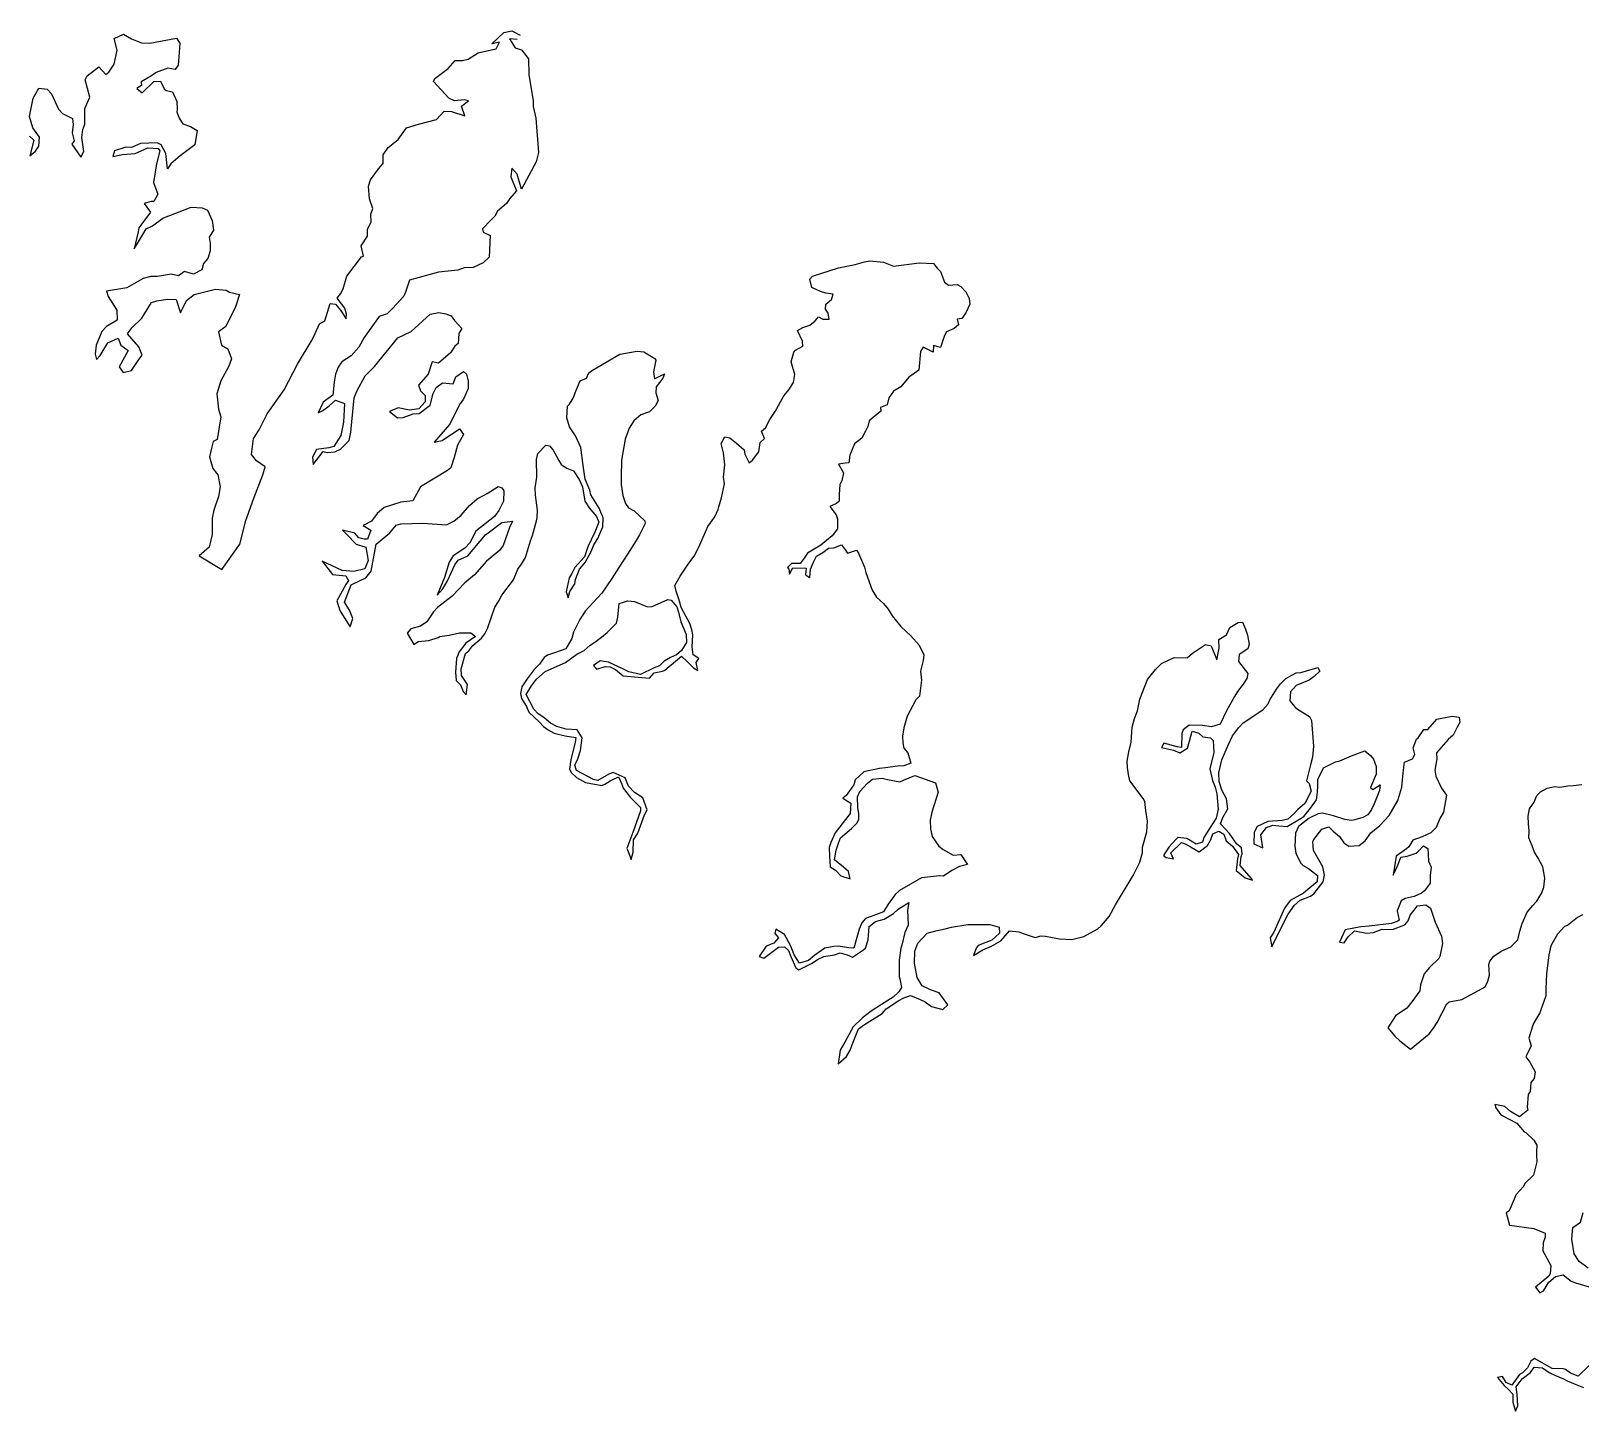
# Model space of a CAD drawing. Extents: x -74 to -34.8, y -33.8 to 5.3.
# Drawn here: x -46.018 to -45.457, y -1.543 to -1.044 of the extents above; entities that cross this region are included whole.
import ezdxf

# ---------------------------------------------------------------- set-up
doc = ezdxf.new("R2010")
doc.units = 0
doc.header["$LTSCALE"] = 2
doc.layers.add('UFEBRASIL', color=7, linetype='Continuous')

msp = doc.modelspace()

# ---------------------------------------------------------------- linework, layer by layer
at = {"layer": 'UFEBRASIL'}
for points in [[(-46.01807, -1.08201), (-46.01652, -1.08349), (-46.01792, -1.08917), (-46.01585, -1.08741), (-46.01473, -1.08561), (-46.01439, -1.08233), (-46.01685, -1.07901), (-46.01803, -1.07491), (-46.01677, -1.06825), (-46.01466, -1.06468), (-46.01166, -1.065), (-46.01016, -1.06667), (-46.00753, -1.07225), (-46.00618, -1.07376), (-46.00254, -1.07563), (-46.00223, -1.07776), (-46.00262, -1.08084), (-46.00195, -1.08375), (-46.00279, -1.08489), (-45.99947, -1.08961), (-45.99842, -1.08758), (-45.99919, -1.08248), (-45.99882, -1.0796), (-45.99803, -1.07761), (-45.99808, -1.07205), (-45.99623, -1.06788), (-45.9979, -1.06159), (-45.99722, -1.06016), (-45.99299, -1.05692), (-45.99051, -1.05965), (-45.98939, -1.05889), (-45.98743, -1.05603), (-45.98641, -1.05093), (-45.98751, -1.04668), (-45.98403, -1.04512), (-45.9812, -1.0468), (-45.97753, -1.04824), (-45.97458, -1.04834), (-45.96495, -1.04659), (-45.9637, -1.04844), (-45.96397, -1.05179), (-45.96434, -1.05636), (-45.96546, -1.0579), (-45.96805, -1.05736), (-45.97228, -1.059), (-45.97398, -1.06018), (-45.97772, -1.06231), (-45.97754, -1.06364), (-45.97923, -1.06475), (-45.97739, -1.06633), (-45.97308, -1.06218), (-45.97069, -1.06214), (-45.96941, -1.06487), (-45.96862, -1.06548), (-45.96639, -1.06602), (-45.9648, -1.06944), (-45.96469, -1.0723), (-45.96477, -1.07325), (-45.96397, -1.07551), (-45.96265, -1.07757), (-45.95986, -1.07848), (-45.9574, -1.07997), (-45.95831, -1.08512), (-45.96364, -1.08912), (-45.967, -1.09199), (-45.96817, -1.09386), (-45.96881, -1.08823), (-45.97044, -1.08512), (-45.97191, -1.08443), (-45.97792, -1.08466), (-45.98124, -1.08607), (-45.98325, -1.08594), (-45.98729, -1.08727), (-45.98789, -1.0894), (-45.98446, -1.0886), (-45.97986, -1.08823), (-45.97527, -1.08619), (-45.9715, -1.08649), (-45.97093, -1.08733), (-45.9721, -1.092), (-45.9732, -1.0987), (-45.97169, -1.10302), (-45.97317, -1.1056), (-45.97407, -1.10568), (-45.97666, -1.10632), (-45.97434, -1.10943), (-45.97857, -1.11516), (-45.97872, -1.11657), (-45.98027, -1.12273), (-45.97861, -1.1202), (-45.97585, -1.11548), (-45.97359, -1.11442), (-45.96984, -1.11168), (-45.95961, -1.10768), (-45.9556, -1.10787), (-45.95366, -1.1087), (-45.95207, -1.11246), (-45.95161, -1.11595), (-45.95316, -1.1185), (-45.95274, -1.12068), (-45.95281, -1.12349), (-45.9536, -1.12626), (-45.95513, -1.12803), (-45.95572, -1.13028), (-45.95872, -1.13186), (-45.96201, -1.13092), (-45.9642, -1.13249), (-45.96681, -1.13193), (-45.97179, -1.13272), (-45.97422, -1.13273), (-45.97703, -1.13352), (-45.98286, -1.13689), (-45.9902, -1.13808), (-45.98958, -1.13995), (-45.98647, -1.14487), (-45.98633, -1.14856), (-45.99018, -1.15084), (-45.99188, -1.15268), (-45.994, -1.15753), (-45.99435, -1.16081), (-45.99383, -1.16276), (-45.99256, -1.16126), (-45.9897, -1.15673), (-45.98599, -1.15498), (-45.98507, -1.1576), (-45.98235, -1.15945), (-45.98565, -1.16542), (-45.98423, -1.16746), (-45.9812, -1.16669), (-45.97851, -1.16278), (-45.9773, -1.16121), (-45.97853, -1.15821), (-45.98262, -1.15348), (-45.98112, -1.15126), (-45.9774, -1.14775), (-45.97397, -1.1421), (-45.97207, -1.14155), (-45.96823, -1.14089), (-45.96501, -1.14103), (-45.96349, -1.14588), (-45.96136, -1.14139), (-45.95851, -1.13929), (-45.95088, -1.13731), (-45.94699, -1.13764), (-45.94571, -1.13846), (-45.94215, -1.13926), (-45.94362, -1.14369), (-45.94705, -1.1508), (-45.94975, -1.15271), (-45.94869, -1.15761), (-45.94635, -1.15892), (-45.94508, -1.16256), (-45.94598, -1.16516), (-45.94886, -1.17046), (-45.95034, -1.17521), (-45.94979, -1.1807), (-45.94894, -1.18351), (-45.95017, -1.19169), (-45.95163, -1.19244), (-45.95225, -1.19482), (-45.95305, -1.19791), (-45.95178, -1.20211), (-45.94998, -1.20449), (-45.94913, -1.20882), (-45.94977, -1.21229), (-45.9514, -1.21726), (-45.95199, -1.22017), (-45.95199, -1.22598), (-45.9531, -1.2306), (-45.95674, -1.23376), (-45.94848, -1.23863), (-45.94207, -1.2295), (-45.9399, -1.22096), (-45.93697, -1.21286), (-45.93373, -1.2044), (-45.93291, -1.20151), (-45.93605, -1.19937), (-45.93776, -1.19713), (-45.93715, -1.19126), (-45.93499, -1.18815), (-45.93213, -1.18242), (-45.92607, -1.17377), (-45.92121, -1.16444), (-45.91594, -1.15569), (-45.91476, -1.15332), (-45.91321, -1.14983), (-45.91132, -1.14878), (-45.90942, -1.14251), (-45.90746, -1.14269), (-45.90566, -1.14486), (-45.90361, -1.1481), (-45.90344, -1.14634), (-45.90404, -1.14414), (-45.9069, -1.14056), (-45.9056, -1.13902), (-45.90472, -1.1372), (-45.90342, -1.13263), (-45.89802, -1.1256), (-45.89737, -1.12534), (-45.89821, -1.12167), (-45.89588, -1.11814), (-45.89588, -1.11567), (-45.89459, -1.11315), (-45.89465, -1.11016), (-45.894, -1.1081), (-45.89511, -1.10464), (-45.89558, -1.10007), (-45.89482, -1.09784), (-45.89195, -1.09379), (-45.89024, -1.09191), (-45.89019, -1.08874), (-45.88848, -1.0861), (-45.88479, -1.08323), (-45.88179, -1.07895), (-45.87751, -1.07771), (-45.87095, -1.07592), (-45.86815, -1.073), (-45.86559, -1.07304), (-45.86066, -1.07468), (-45.86187, -1.07117), (-45.85936, -1.06926), (-45.86079, -1.06892), (-45.86449, -1.06918), (-45.86646, -1.0683), (-45.87207, -1.06221), (-45.87157, -1.06117), (-45.86678, -1.05759), (-45.86418, -1.05468), (-45.86159, -1.05468), (-45.85955, -1.05418), (-45.8559, -1.05187), (-45.85122, -1.05079), (-45.84942, -1.05045), (-45.84821, -1.04801), (-45.85098, -1.04864), (-45.84658, -1.04449), (-45.84372, -1.04398), (-45.84073, -1.04548)], [(-45.84176, -1.04708), (-45.84454, -1.04686), (-45.84248, -1.05011), (-45.84027, -1.05074), (-45.83776, -1.05404), (-45.83754, -1.05985), (-45.83605, -1.06911), (-45.83598, -1.07125), (-45.83503, -1.07545), (-45.83403, -1.08792), (-45.83498, -1.0913), (-45.84023, -1.10115), (-45.84182, -1.09579), (-45.84372, -1.09352), (-45.84406, -1.09665), (-45.84207, -1.1018), (-45.84449, -1.10452), (-45.84566, -1.10639), (-45.84891, -1.10916), (-45.84991, -1.1109), (-45.85127, -1.11242), (-45.85429, -1.11554), (-45.85409, -1.11669), (-45.85161, -1.11793), (-45.85194, -1.12576), (-45.85404, -1.12781), (-45.85771, -1.12954), (-45.86091, -1.12962), (-45.86321, -1.13041), (-45.87027, -1.13117), (-45.88076, -1.13404), (-45.88218, -1.13844), (-45.88275, -1.1398), (-45.8868, -1.14426), (-45.8888, -1.14628), (-45.8917, -1.1472), (-45.89709, -1.15476), (-45.89899, -1.15828), (-45.90182, -1.16146), (-45.90519, -1.16357), (-45.90644, -1.16557), (-45.90745, -1.16811), (-45.90799, -1.17099), (-45.9084, -1.17559), (-45.9119, -1.17812), (-45.9137, -1.182), (-45.91209, -1.1812), (-45.90969, -1.17952), (-45.90751, -1.17745), (-45.90419, -1.17866), (-45.90451, -1.18544), (-45.90548, -1.19022), (-45.90809, -1.19423), (-45.90981, -1.19475), (-45.91433, -1.19533), (-45.91582, -1.19809), (-45.91556, -1.20077), (-45.91195, -1.19605), (-45.91052, -1.19639), (-45.90775, -1.19619), (-45.90568, -1.19516), (-45.90253, -1.19198), (-45.9019, -1.18898), (-45.90067, -1.17665), (-45.8998, -1.17421), (-45.89675, -1.16865), (-45.89334, -1.16529), (-45.88491, -1.15495), (-45.88006, -1.15264), (-45.8733, -1.14639), (-45.87009, -1.14581), (-45.86763, -1.14619), (-45.86561, -1.14693), (-45.86443, -1.14863), (-45.86177, -1.15154), (-45.86285, -1.15332), (-45.86307, -1.15697), (-45.86432, -1.1579), (-45.86585, -1.16034), (-45.87026, -1.16407), (-45.87249, -1.16356), (-45.87393, -1.16802), (-45.8775, -1.17198), (-45.8767, -1.17408), (-45.87502, -1.17582), (-45.87508, -1.1781), (-45.87738, -1.18058), (-45.88067, -1.18113), (-45.88483, -1.18023), (-45.88789, -1.1815), (-45.88505, -1.18379), (-45.88301, -1.18367), (-45.87935, -1.18244), (-45.87724, -1.18228), (-45.87321, -1.17922), (-45.8722, -1.17508), (-45.87113, -1.17289), (-45.86876, -1.17114), (-45.86494, -1.17153), (-45.86393, -1.16903), (-45.86125, -1.16715), (-45.86009, -1.16801), (-45.85953, -1.17047), (-45.85953, -1.17321), (-45.86117, -1.17704), (-45.86234, -1.17862), (-45.86626, -1.18631), (-45.87183, -1.19266), (-45.8689, -1.192), (-45.86262, -1.18786), (-45.86124, -1.1899), (-45.86337, -1.19374), (-45.86458, -1.19818), (-45.86573, -1.20196), (-45.86694, -1.20291), (-45.87672, -1.20885), (-45.87952, -1.21383), (-45.88382, -1.21439), (-45.88982, -1.21632), (-45.89245, -1.21842), (-45.89443, -1.22117), (-45.89751, -1.22282), (-45.89469, -1.22451), (-45.89586, -1.22772), (-45.8971, -1.22774), (-45.89906, -1.22721), (-45.90051, -1.22555), (-45.90487, -1.22448), (-45.90358, -1.22582), (-45.89995, -1.2295), (-45.89653, -1.23066), (-45.89568, -1.23538), (-45.89689, -1.23839), (-45.90083, -1.23935), (-45.90505, -1.23906), (-45.91227, -1.23566), (-45.9085, -1.24048), (-45.90375, -1.24093), (-45.90278, -1.24267), (-45.90368, -1.24412), (-45.90703, -1.25003), (-45.90592, -1.25354), (-45.90317, -1.258), (-45.90214, -1.25938), (-45.90117, -1.25642), (-45.90245, -1.25343), (-45.90421, -1.25049), (-45.90182, -1.24419), (-45.89857, -1.24262), (-45.89654, -1.24165), (-45.89453, -1.23929), (-45.89274, -1.22947), (-45.88785, -1.22544), (-45.88547, -1.22264), (-45.88388, -1.22216), (-45.87592, -1.22188), (-45.86728, -1.22256), (-45.86465, -1.22115), (-45.86199, -1.21904), (-45.859, -1.21549), (-45.85627, -1.21315), (-45.85259, -1.21118), (-45.84868, -1.20868), (-45.84735, -1.20916), (-45.84666, -1.21028), (-45.84671, -1.21402), (-45.84843, -1.21735), (-45.85004, -1.21955), (-45.85674, -1.22485), (-45.85887, -1.22908), (-45.8607, -1.23098), (-45.86498, -1.23371), (-45.86642, -1.23598), (-45.86804, -1.24154), (-45.87075, -1.24792), (-45.86867, -1.24563), (-45.86699, -1.24283), (-45.86436, -1.23701), (-45.86315, -1.23534), (-45.85962, -1.23371), (-45.85328, -1.22617), (-45.84739, -1.22165), (-45.84343, -1.22115), (-45.84461, -1.22352), (-45.84688, -1.23003), (-45.84819, -1.23185), (-45.85283, -1.23563), (-45.85725, -1.24061), (-45.86077, -1.24356), (-45.8653, -1.24835), (-45.87056, -1.25241), (-45.87206, -1.25393), (-45.87446, -1.25762), (-45.87676, -1.25917), (-45.88025, -1.2601), (-45.88161, -1.26171), (-45.87916, -1.26574), (-45.87753, -1.26468), (-45.87378, -1.26436), (-45.87034, -1.26329), (-45.86972, -1.26289), (-45.86638, -1.26242), (-45.86258, -1.26158), (-45.85856, -1.26162), (-45.85688, -1.26295), (-45.86034, -1.26537), (-45.86276, -1.26846), (-45.86376, -1.27087), (-45.86407, -1.27579), (-45.86387, -1.27887), (-45.86229, -1.28034), (-45.86135, -1.2828), (-45.86019, -1.28396), (-45.85972, -1.2803), (-45.86197, -1.277), (-45.86205, -1.27454), (-45.86042, -1.26911), (-45.85929, -1.26809), (-45.85787, -1.26615), (-45.85466, -1.26352), (-45.85346, -1.26197), (-45.85247, -1.25999), (-45.84981, -1.25225), (-45.84854, -1.25024), (-45.84736, -1.24802), (-45.84317, -1.24241), (-45.84159, -1.23852), (-45.84024, -1.23679), (-45.83877, -1.23434), (-45.83701, -1.22837), (-45.83622, -1.22639), (-45.83475, -1.22113), (-45.83451, -1.22006), (-45.83448, -1.21721), (-45.8352, -1.21179), (-45.83525, -1.2091), (-45.83466, -1.20532), (-45.8348, -1.19896), (-45.83433, -1.19679), (-45.83143, -1.19374), (-45.83012, -1.19395), (-45.82882, -1.19551), (-45.82675, -1.1993), (-45.8259, -1.2007), (-45.82383, -1.20202), (-45.82139, -1.20296), (-45.81935, -1.20612), (-45.8182, -1.20874), (-45.81737, -1.21395), (-45.81572, -1.21642), (-45.81318, -1.21953), (-45.81225, -1.22154), (-45.81367, -1.22518), (-45.8162, -1.23048), (-45.81748, -1.23412), (-45.8209, -1.23791), (-45.822, -1.24013), (-45.82295, -1.24171), (-45.82406, -1.24674), (-45.8234, -1.24896), (-45.82281, -1.24664), (-45.82097, -1.24381), (-45.82072, -1.24225), (-45.81928, -1.2386), (-45.81725, -1.23615), (-45.815, -1.23217), (-45.81412, -1.22977), (-45.81269, -1.22751), (-45.81082, -1.22327), (-45.81076, -1.22003), (-45.81214, -1.21651), (-45.81515, -1.21174), (-45.81549, -1.20997), (-45.81723, -1.20608), (-45.818, -1.20106), (-45.81875, -1.19454), (-45.82068, -1.1903), (-45.82293, -1.18714), (-45.82388, -1.18384), (-45.82357, -1.17958), (-45.82286, -1.17885), (-45.82156, -1.17674), (-45.82054, -1.17416), (-45.81901, -1.17051), (-45.81675, -1.16946), (-45.81591, -1.16762), (-45.81455, -1.16657), (-45.80465, -1.16084), (-45.79847, -1.15969), (-45.79598, -1.16004), (-45.79198, -1.16243), (-45.79169, -1.16297), (-45.79257, -1.16727), (-45.79211, -1.16974), (-45.7886, -1.16799), (-45.7891, -1.16954), (-45.79159, -1.17269), (-45.79167, -1.1748), (-45.79088, -1.17756), (-45.79195, -1.17961), (-45.79396, -1.18172), (-45.79713, -1.18277), (-45.79963, -1.18498), (-45.80126, -1.18758), (-45.80275, -1.19151), (-45.80405, -1.19915), (-45.80425, -1.2053), (-45.8042, -1.2079), (-45.80359, -1.21196), (-45.80262, -1.21487), (-45.8015, -1.21637), (-45.79951, -1.21749), (-45.79566, -1.22111), (-45.79559, -1.22209), (-45.79754, -1.22617), (-45.79881, -1.22821), (-45.80196, -1.23315), (-45.80506, -1.23793), (-45.80758, -1.24198), (-45.81122, -1.24721), (-45.81595, -1.25233), (-45.81722, -1.25374), (-45.81917, -1.2568), (-45.82147, -1.26132), (-45.82205, -1.2636), (-45.82421, -1.26741), (-45.8279, -1.26866), (-45.83078, -1.26964), (-45.83202, -1.27047), (-45.8337, -1.27285), (-45.83564, -1.27484), (-45.8382, -1.27818), (-45.84014, -1.28112), (-45.84055, -1.28353), (-45.84023, -1.28531), (-45.83843, -1.28821), (-45.83758, -1.29026), (-45.83378, -1.29385), (-45.83225, -1.29546), (-45.83062, -1.2967), (-45.82847, -1.29785), (-45.82446, -1.29882), (-45.82054, -1.29942), (-45.82082, -1.3012), (-45.82243, -1.3074), (-45.82286, -1.3109), (-45.82219, -1.31221), (-45.82036, -1.31388), (-45.81709, -1.31566), (-45.81122, -1.31673), (-45.81014, -1.31632), (-45.80823, -1.31511), (-45.80513, -1.3136), (-45.80393, -1.31626), (-45.80348, -1.31772), (-45.80079, -1.32106), (-45.79717, -1.32469), (-45.79725, -1.32598), (-45.79999, -1.33377), (-45.80211, -1.33959), (-45.80189, -1.34009), (-45.80062, -1.34355), (-45.79991, -1.34091), (-45.79972, -1.33648), (-45.79814, -1.33401), (-45.79576, -1.32743), (-45.79486, -1.32556), (-45.79632, -1.32124), (-45.79936, -1.31931), (-45.80157, -1.31704), (-45.8028, -1.314), (-45.80705, -1.31203), (-45.80863, -1.3127), (-45.81263, -1.315), (-45.81423, -1.31465), (-45.82031, -1.31141), (-45.8209, -1.30944), (-45.81985, -1.3071), (-45.81896, -1.30414), (-45.81829, -1.29957), (-45.82016, -1.29671), (-45.82408, -1.29638), (-45.82752, -1.29547), (-45.82977, -1.29426), (-45.8321, -1.29224), (-45.83418, -1.29086), (-45.83572, -1.28918), (-45.83853, -1.28383), (-45.83662, -1.28077), (-45.83486, -1.27834), (-45.8317, -1.27561), (-45.8243, -1.27236), (-45.82018, -1.26926), (-45.81753, -1.26794), (-45.81545, -1.26601), (-45.8137, -1.26496), (-45.81132, -1.26316), (-45.80928, -1.2614), (-45.80588, -1.25811), (-45.80547, -1.25593), (-45.80488, -1.25094), (-45.8018, -1.25005), (-45.79934, -1.25027), (-45.79465, -1.25213), (-45.79303, -1.25205), (-45.78736, -1.24958), (-45.78611, -1.24979), (-45.78413, -1.2522), (-45.78347, -1.25409), (-45.78268, -1.25757), (-45.78072, -1.26214), (-45.78062, -1.2651), (-45.78237, -1.26791), (-45.78416, -1.26959), (-45.78641, -1.27047), (-45.78868, -1.27183), (-45.79039, -1.27351), (-45.79226, -1.27422), (-45.79718, -1.27665), (-45.80149, -1.27571), (-45.80337, -1.2747), (-45.80874, -1.27218), (-45.81174, -1.27176), (-45.81424, -1.27335), (-45.8131, -1.27467), (-45.80993, -1.27371), (-45.80818, -1.27392), (-45.8063, -1.2748), (-45.80345, -1.27717), (-45.79804, -1.27763), (-45.79391, -1.27797), (-45.79224, -1.276), (-45.78922, -1.27548), (-45.78847, -1.27502), (-45.78451, -1.27183), (-45.78235, -1.27007), (-45.78033, -1.27194), (-45.77812, -1.27421), (-45.7765, -1.27517), (-45.77712, -1.27231), (-45.77614, -1.2708), (-45.77818, -1.26948), (-45.7786, -1.26663), (-45.77835, -1.26248), (-45.7786, -1.26093), (-45.77928, -1.25839), (-45.78253, -1.25236), (-45.78307, -1.25013), (-45.78432, -1.24657), (-45.78479, -1.24444), (-45.78288, -1.24114), (-45.78005, -1.23676), (-45.77924, -1.23581), (-45.77762, -1.2335), (-45.77582, -1.22971), (-45.77284, -1.22311), (-45.7704, -1.21969), (-45.7691, -1.21702), (-45.76895, -1.21597), (-45.76795, -1.21272), (-45.76682, -1.20771), (-45.76718, -1.20529), (-45.76668, -1.20083), (-45.76727, -1.19655), (-45.76805, -1.19307), (-45.76678, -1.19074), (-45.76499, -1.19104), (-45.76254, -1.19305), (-45.75973, -1.19544), (-45.75955, -1.19701), (-45.75797, -1.2001), (-45.75674, -1.19909), (-45.75446, -1.19611), (-45.75393, -1.1928), (-45.75237, -1.19131), (-45.75343, -1.18864), (-45.75202, -1.18744), (-45.75052, -1.18445), (-45.74858, -1.1815), (-45.74544, -1.17583), (-45.74356, -1.17369), (-45.74187, -1.17105), (-45.74143, -1.16821), (-45.74271, -1.16358), (-45.74184, -1.16006), (-45.74115, -1.15943), (-45.73858, -1.15791), (-45.73868, -1.15607), (-45.74049, -1.15223), (-45.73849, -1.15122), (-45.73605, -1.15028), (-45.73405, -1.14876), (-45.73293, -1.14738), (-45.73133, -1.14813), (-45.72906, -1.14821), (-45.72941, -1.14601), (-45.73039, -1.14455), (-45.73025, -1.1428), (-45.72814, -1.1411), (-45.72755, -1.13918), (-45.73025, -1.13872), (-45.73218, -1.13817), (-45.73527, -1.13675), (-45.73605, -1.13372), (-45.73508, -1.13266), (-45.72563, -1.12961), (-45.71961, -1.12835), (-45.71622, -1.12746), (-45.71435, -1.12711), (-45.70938, -1.12754), (-45.70574, -1.12896), (-45.69646, -1.1278), (-45.69129, -1.128), (-45.68998, -1.12979), (-45.68881, -1.13089), (-45.68729, -1.13475), (-45.68592, -1.13582), (-45.68271, -1.13558), (-45.6814, -1.13635), (-45.67968, -1.13828), (-45.67839, -1.14068), (-45.67823, -1.14277), (-45.6796, -1.14588), (-45.68103, -1.14791), (-45.68279, -1.14814), (-45.68225, -1.15027), (-45.68389, -1.15149), (-45.68657, -1.15281), (-45.68735, -1.15403), (-45.68884, -1.15836), (-45.69132, -1.15775), (-45.69148, -1.16011), (-45.69504, -1.15834), (-45.69597, -1.15991), (-45.69662, -1.16667), (-45.69916, -1.1684), (-45.70026, -1.16919), (-45.70315, -1.17261), (-45.70583, -1.17421), (-45.70748, -1.17665), (-45.70802, -1.17917), (-45.71045, -1.18015), (-45.71031, -1.18139), (-45.71462, -1.18493), (-45.71501, -1.18698), (-45.71595, -1.18867), (-45.71726, -1.19117), (-45.71988, -1.19322), (-45.7216, -1.19736), (-45.72197, -1.20017), (-45.72326, -1.20025), (-45.72561, -1.20064), (-45.72385, -1.20375), (-45.72448, -1.20663), (-45.72514, -1.20797), (-45.72544, -1.21157), (-45.72544, -1.21397), (-45.72642, -1.2148), (-45.72876, -1.21594), (-45.72644, -1.21888), (-45.72601, -1.22033), (-45.72605, -1.22396), (-45.72796, -1.22655), (-45.73209, -1.22988), (-45.73686, -1.23283), (-45.73812, -1.23457), (-45.73952, -1.23649), (-45.74259, -1.23655), (-45.74404, -1.23793), (-45.74365, -1.23856), (-45.74336, -1.24031), (-45.74211, -1.23807), (-45.73737, -1.23823), (-45.73753, -1.24055), (-45.73606, -1.2416), (-45.73583, -1.23852), (-45.73473, -1.23604), (-45.7336, -1.2338), (-45.73135, -1.23256), (-45.72924, -1.23095), (-45.72736, -1.23079), (-45.72454, -1.2298), (-45.7231, -1.23165), (-45.72241, -1.23274), (-45.71913, -1.23164), (-45.71838, -1.23278), (-45.71631, -1.23778), (-45.71582, -1.23977), (-45.71348, -1.24615), (-45.71191, -1.24863), (-45.70937, -1.25095), (-45.70775, -1.25298), (-45.7063, -1.25539), (-45.70314, -1.25929), (-45.69946, -1.26267), (-45.69655, -1.26604), (-45.69479, -1.26958), (-45.69503, -1.27155), (-45.69604, -1.27541), (-45.69571, -1.2787), (-45.69642, -1.28449), (-45.69767, -1.28575), (-45.70082, -1.29167), (-45.70203, -1.29589), (-45.7025, -1.299), (-45.70246, -1.30136), (-45.70199, -1.30333), (-45.70057, -1.305), (-45.69955, -1.30875), (-45.70206, -1.30969), (-45.70428, -1.30973), (-45.70861, -1.31034), (-45.71084, -1.31069), (-45.71655, -1.31183), (-45.71966, -1.31473), (-45.72017, -1.31658), (-45.72287, -1.32043), (-45.72408, -1.32138), (-45.72119, -1.32319), (-45.7214, -1.32695), (-45.72684, -1.33384), (-45.72846, -1.3374), (-45.72897, -1.33918), (-45.72891, -1.34227), (-45.7287, -1.34622), (-45.72677, -1.34743), (-45.72481, -1.34944), (-45.72149, -1.35054), (-45.72199, -1.34786), (-45.72385, -1.34626), (-45.72714, -1.34371), (-45.72647, -1.34016), (-45.72565, -1.33768), (-45.72496, -1.33569), (-45.72093, -1.33227), (-45.71886, -1.33026), (-45.71831, -1.32892), (-45.71827, -1.32691), (-45.71872, -1.32481), (-45.71876, -1.32083), (-45.71794, -1.3189), (-45.7152, -1.31599), (-45.71336, -1.31445), (-45.7099, -1.31416), (-45.70798, -1.31455), (-45.70348, -1.3155), (-45.70216, -1.31487), (-45.69803, -1.3132), (-45.69056, -1.31576), (-45.68968, -1.31924), (-45.69195, -1.32637), (-45.69254, -1.32936), (-45.6924, -1.33245), (-45.69178, -1.33525), (-45.68943, -1.33868), (-45.68779, -1.33994), (-45.68423, -1.34195), (-45.68143, -1.34177), (-45.67901, -1.34539), (-45.68194, -1.34602), (-45.68464, -1.34756), (-45.68767, -1.34958), (-45.68916, -1.34943), (-45.69569, -1.35013), (-45.70358, -1.35471), (-45.70518, -1.35616), (-45.70771, -1.3597), (-45.70944, -1.36251), (-45.71187, -1.36345), (-45.71588, -1.36482), (-45.71727, -1.36646), (-45.71819, -1.36871), (-45.72016, -1.37559), (-45.72192, -1.3755), (-45.7258, -1.37483), (-45.72729, -1.37497), (-45.73058, -1.37562), (-45.73417, -1.37807), (-45.73652, -1.38002), (-45.73974, -1.38104), (-45.74171, -1.37799), (-45.74285, -1.37491), (-45.74515, -1.37062), (-45.74833, -1.36869), (-45.7487, -1.37023), (-45.74737, -1.37185), (-45.74897, -1.37378), (-45.75177, -1.3749), (-45.75435, -1.37864), (-45.75264, -1.37921), (-45.7474, -1.37517), (-45.74515, -1.3751), (-45.74372, -1.37644), (-45.7429, -1.37864), (-45.74104, -1.3827), (-45.74005, -1.38342), (-45.73546, -1.38114), (-45.73297, -1.37961), (-45.73097, -1.37858), (-45.72715, -1.37803), (-45.72508, -1.37728), (-45.72255, -1.37797), (-45.72058, -1.37888), (-45.71696, -1.37641), (-45.71587, -1.37554), (-45.71492, -1.37258), (-45.71456, -1.36781), (-45.71231, -1.36599), (-45.7092, -1.36513), (-45.70579, -1.36309), (-45.70412, -1.36152), (-45.70024, -1.35908), (-45.70076, -1.36181), (-45.70047, -1.36726), (-45.7017, -1.36997), (-45.70281, -1.37449), (-45.7031, -1.37565), (-45.70373, -1.37987), (-45.70378, -1.38582), (-45.7035, -1.38671), (-45.70286, -1.3898), (-45.70386, -1.39137), (-45.7059, -1.39328), (-45.71014, -1.39591), (-45.71386, -1.39831), (-45.71694, -1.40075), (-45.72032, -1.40404), (-45.7234, -1.40956), (-45.72508, -1.41243), (-45.72572, -1.41736), (-45.72271, -1.4147), (-45.7214, -1.41245), (-45.72039, -1.40958), (-45.71846, -1.40476), (-45.71626, -1.40317), (-45.70986, -1.39921), (-45.70847, -1.39758), (-45.70388, -1.39451), (-45.70202, -1.39358), (-45.69963, -1.39272), (-45.69608, -1.3942), (-45.69439, -1.39498), (-45.69203, -1.39673), (-45.688, -1.39772), (-45.68617, -1.39603), (-45.68925, -1.39176), (-45.69238, -1.39064), (-45.6954, -1.38916), (-45.69717, -1.38625), (-45.69815, -1.381), (-45.69806, -1.37669), (-45.69693, -1.37378), (-45.69357, -1.37021), (-45.69047, -1.36935), (-45.68715, -1.36862), (-45.68483, -1.36804), (-45.67894, -1.36706), (-45.671, -1.36701), (-45.66763, -1.36796), (-45.66749, -1.37021), (-45.67029, -1.37271), (-45.67521, -1.37464), (-45.67586, -1.37558), (-45.67691, -1.3782), (-45.67353, -1.37618), (-45.67035, -1.37484), (-45.66702, -1.37295), (-45.66382, -1.36936), (-45.66052, -1.36969), (-45.65861, -1.37045), (-45.65456, -1.37177), (-45.65242, -1.37115), (-45.65085, -1.37131), (-45.64582, -1.37219), (-45.6413, -1.37248), (-45.63696, -1.37135), (-45.63195, -1.36864), (-45.63072, -1.36751), (-45.62913, -1.36576), (-45.62786, -1.36409), (-45.6256, -1.35992), (-45.61917, -1.3493), (-45.61679, -1.3445), (-45.61577, -1.34106), (-45.61575, -1.33905), (-45.61416, -1.33352), (-45.61398, -1.32973), (-45.61461, -1.32582), (-45.61493, -1.32254), (-45.61555, -1.32145), (-45.62038, -1.31513), (-45.62088, -1.31276), (-45.62121, -1.31024), (-45.62128, -1.30802), (-45.62074, -1.30456), (-45.61987, -1.30114), (-45.61948, -1.29566), (-45.61869, -1.29253), (-45.6176, -1.28983), (-45.61675, -1.28552), (-45.614, -1.27842), (-45.61109, -1.27487), (-45.60894, -1.27271), (-45.60429, -1.27055), (-45.5996, -1.2706), (-45.59777, -1.26889), (-45.59302, -1.26578), (-45.59092, -1.26628), (-45.58889, -1.27134), (-45.58808, -1.26711), (-45.58815, -1.26398), (-45.58542, -1.26236), (-45.58426, -1.25971), (-45.58122, -1.25782), (-45.57959, -1.25775), (-45.57852, -1.26027), (-45.57789, -1.26243), (-45.57718, -1.26581), (-45.57776, -1.26739), (-45.58082, -1.26939), (-45.58105, -1.27195), (-45.57774, -1.27624), (-45.57813, -1.27809), (-45.57938, -1.28018), (-45.58144, -1.2828), (-45.58251, -1.28456), (-45.58546, -1.28979), (-45.58773, -1.29456), (-45.59084, -1.29559), (-45.59408, -1.29514), (-45.59896, -1.29502), (-45.60109, -1.29666), (-45.60151, -1.29794), (-45.60168, -1.30302), (-45.60328, -1.30276), (-45.60813, -1.30143), (-45.60886, -1.30299), (-45.60452, -1.30396), (-45.60232, -1.30499), (-45.59951, -1.30328), (-45.59876, -1.30076), (-45.59782, -1.2971), (-45.59544, -1.29783), (-45.59392, -1.29919), (-45.59119, -1.29959), (-45.59021, -1.30045), (-45.58995, -1.30485), (-45.59143, -1.31072), (-45.59049, -1.31492), (-45.58957, -1.31734), (-45.58892, -1.31984), (-45.58839, -1.32535), (-45.58912, -1.32855), (-45.59128, -1.33202), (-45.59366, -1.33554), (-45.59409, -1.33731), (-45.5964, -1.33797), (-45.59976, -1.33598), (-45.60303, -1.33563), (-45.60361, -1.33613), (-45.60631, -1.3391), (-45.6082, -1.34211), (-45.6072, -1.34285), (-45.6046, -1.34332), (-45.60559, -1.34112), (-45.60166, -1.33734), (-45.60038, -1.3379), (-45.59821, -1.33911), (-45.59529, -1.34081), (-45.59226, -1.33844), (-45.59104, -1.33627), (-45.59031, -1.33431), (-45.58816, -1.33323), (-45.58644, -1.3344), (-45.58552, -1.33677), (-45.58329, -1.33873), (-45.58111, -1.34176), (-45.58147, -1.34332), (-45.58195, -1.34746), (-45.57868, -1.35018), (-45.57604, -1.351), (-45.57651, -1.3503), (-45.58047, -1.34576), (-45.58016, -1.34239), (-45.57981, -1.3415), (-45.58005, -1.3393), (-45.58165, -1.33796), (-45.58438, -1.33411), (-45.58759, -1.33059), (-45.58674, -1.32838), (-45.58499, -1.32525), (-45.58544, -1.3216), (-45.58713, -1.31841), (-45.58803, -1.31529), (-45.58818, -1.31221), (-45.58714, -1.30752), (-45.58476, -1.30225), (-45.58328, -1.29883), (-45.58099, -1.29576), (-45.57937, -1.29415), (-45.57224, -1.28938), (-45.57042, -1.28726), (-45.56979, -1.28575), (-45.56736, -1.28195), (-45.56586, -1.27998), (-45.56398, -1.27812), (-45.56027, -1.27609), (-45.55861, -1.27587), (-45.55238, -1.27414), (-45.55166, -1.27544), (-45.55372, -1.27733), (-45.5556, -1.27864), (-45.56025, -1.28066), (-45.56233, -1.28289), (-45.56255, -1.28622), (-45.56067, -1.28829), (-45.55973, -1.28919), (-45.55537, -1.29183), (-45.55475, -1.29322), (-45.55392, -1.30252), (-45.55437, -1.30648), (-45.55504, -1.30927), (-45.5565, -1.31514), (-45.55556, -1.31609), (-45.5548, -1.31884), (-45.55708, -1.32334), (-45.55961, -1.32547), (-45.56126, -1.32718), (-45.56327, -1.32889), (-45.56533, -1.32939), (-45.57049, -1.32981), (-45.57434, -1.33162), (-45.57546, -1.3336), (-45.5755, -1.33787), (-45.57231, -1.33929), (-45.57298, -1.33456), (-45.57101, -1.33191), (-45.56868, -1.33114), (-45.56647, -1.33135), (-45.56352, -1.33162), (-45.55905, -1.32892), (-45.55744, -1.32797), (-45.55505, -1.32493), (-45.55294, -1.32192), (-45.55259, -1.31931), (-45.55241, -1.31679), (-45.55243, -1.31466), (-45.55037, -1.31038), (-45.54599, -1.30822), (-45.54451, -1.30782), (-45.54021, -1.30606), (-45.53543, -1.3042), (-45.53337, -1.30595), (-45.53234, -1.30723), (-45.53136, -1.30996), (-45.53136, -1.31269), (-45.53332, -1.31745), (-45.53259, -1.31825), (-45.52985, -1.31657), (-45.53012, -1.31855), (-45.53199, -1.32338), (-45.53306, -1.3255), (-45.53432, -1.32736), (-45.53618, -1.3284), (-45.53898, -1.3292), (-45.54029, -1.32941), (-45.54271, -1.32913), (-45.54676, -1.32779), (-45.55077, -1.32675), (-45.55232, -1.32699), (-45.55557, -1.32855), (-45.55935, -1.33156), (-45.56045, -1.33406), (-45.56076, -1.33868), (-45.56038, -1.34122), (-45.55869, -1.34473), (-45.55768, -1.34575), (-45.55582, -1.34684), (-45.55253, -1.34929), (-45.55268, -1.35162), (-45.55527, -1.35379), (-45.55761, -1.35568), (-45.56239, -1.3584), (-45.56441, -1.36118), (-45.56836, -1.36986), (-45.56965, -1.3719), (-45.569, -1.37514), (-45.56571, -1.36827), (-45.56311, -1.36334), (-45.56082, -1.3601), (-45.55883, -1.35824), (-45.55504, -1.35675), (-45.55384, -1.35589), (-45.55047, -1.35157), (-45.54999, -1.34915), (-45.55064, -1.34619), (-45.55403, -1.34033), (-45.55423, -1.33711), (-45.55385, -1.33629), (-45.55095, -1.33251), (-45.54849, -1.33177), (-45.54681, -1.33326), (-45.54459, -1.33522), (-45.54298, -1.33745), (-45.54124, -1.33873), (-45.53745, -1.33849), (-45.53534, -1.33673), (-45.5332, -1.33392), (-45.53003, -1.33118), (-45.52658, -1.32761), (-45.52355, -1.32225), (-45.52204, -1.31738), (-45.52155, -1.3122), (-45.5211, -1.3084), (-45.5182, -1.30717), (-45.5174, -1.30555), (-45.51799, -1.30312), (-45.51676, -1.30007), (-45.51612, -1.29952), (-45.51412, -1.29659), (-45.51265, -1.29649), (-45.50944, -1.29282), (-45.50383, -1.29168), (-45.50138, -1.29202), (-45.50103, -1.29397), (-45.5021, -1.29563), (-45.50344, -1.29856), (-45.50527, -1.30016), (-45.50948, -1.30494), (-45.50936, -1.30709), (-45.51018, -1.3112), (-45.5098, -1.3134), (-45.50773, -1.3178), (-45.50589, -1.32029), (-45.50696, -1.32647), (-45.50835, -1.32865), (-45.5096, -1.33193), (-45.51156, -1.33392), (-45.51468, -1.33534), (-45.51807, -1.33651), (-45.51958, -1.33901), (-45.52038, -1.33965), (-45.52409, -1.3423), (-45.52522, -1.34915), (-45.5235, -1.34561), (-45.52238, -1.3427), (-45.5201, -1.34231), (-45.51688, -1.3413), (-45.51627, -1.34075), (-45.51426, -1.33863), (-45.5126, -1.33959), (-45.51249, -1.34175), (-45.51245, -1.34409), (-45.51141, -1.34628), (-45.51184, -1.34932), (-45.51184, -1.35207), (-45.51381, -1.35486), (-45.51499, -1.35569), (-45.51764, -1.35691), (-45.52082, -1.35762), (-45.52234, -1.35846), (-45.52371, -1.36212), (-45.52303, -1.36548), (-45.52354, -1.36587), (-45.52578, -1.36669), (-45.5339, -1.36761), (-45.53689, -1.36782), (-45.54248, -1.36896), (-45.54462, -1.37344), (-45.5429, -1.37366), (-45.54144, -1.3715), (-45.53915, -1.36929), (-45.53482, -1.37014), (-45.53233, -1.36994), (-45.52911, -1.36867), (-45.52541, -1.36885), (-45.52092, -1.36718), (-45.51977, -1.36566), (-45.51901, -1.36368), (-45.51633, -1.36028), (-45.51338, -1.35988), (-45.51166, -1.36114), (-45.50995, -1.36617), (-45.50766, -1.37129), (-45.50733, -1.3739), (-45.50828, -1.37861), (-45.50864, -1.37935), (-45.51208, -1.38264), (-45.51395, -1.3849), (-45.51535, -1.38879), (-45.51557, -1.39098), (-45.51846, -1.39502), (-45.5202, -1.39734), (-45.52436, -1.4001), (-45.52717, -1.40436), (-45.52453, -1.40744), (-45.52274, -1.40911), (-45.51892, -1.41209), (-45.51221, -1.40657), (-45.51065, -1.40453), (-45.50927, -1.40243), (-45.50577, -1.39571), (-45.50491, -1.39495), (-45.50034, -1.39413), (-45.49566, -1.39165), (-45.49196, -1.38953), (-45.49095, -1.38757), (-45.49038, -1.38541), (-45.49064, -1.38145), (-45.49025, -1.38035), (-45.48885, -1.37845), (-45.48615, -1.37671), (-45.4827, -1.37507), (-45.48011, -1.37259), (-45.47945, -1.36948), (-45.47857, -1.36664), (-45.47678, -1.36257), (-45.47466, -1.36012), (-45.47327, -1.35857), (-45.4714, -1.35562), (-45.47076, -1.35352), (-45.47041, -1.35026), (-45.47113, -1.34613), (-45.47281, -1.34311), (-45.47415, -1.34093), (-45.47499, -1.33858), (-45.47616, -1.33573), (-45.47599, -1.33313), (-45.47625, -1.33061), (-45.47633, -1.32785), (-45.47591, -1.32525), (-45.47423, -1.32281), (-45.47323, -1.32038), (-45.47188, -1.31912), (-45.46953, -1.31778), (-45.46677, -1.31719), (-45.46492, -1.31744), (-45.46207, -1.31694), (-45.46014, -1.31677), (-45.45703, -1.31644)], [(-45.45678, -1.36357), (-45.45859, -1.36446), (-45.46215, -1.36736), (-45.46324, -1.36775), (-45.46575, -1.37055), (-45.46821, -1.37478), (-45.46891, -1.378), (-45.46979, -1.38482), (-45.46996, -1.39015), (-45.47003, -1.39282), (-45.47184, -1.39791), (-45.47222, -1.39892), (-45.47436, -1.40261), (-45.47481, -1.40378), (-45.4761, -1.4081), (-45.47531, -1.41092), (-45.47721, -1.41483), (-45.47573, -1.41681), (-45.47383, -1.42026), (-45.47421, -1.42273), (-45.47547, -1.42422), (-45.47561, -1.42741), (-45.47635, -1.4285), (-45.47678, -1.43308), (-45.47651, -1.43419), (-45.47953, -1.43654), (-45.48274, -1.43462), (-45.48487, -1.43281), (-45.48846, -1.43212), (-45.48803, -1.43329), (-45.48622, -1.43581), (-45.48047, -1.43892), (-45.47778, -1.44198), (-45.47718, -1.44223), (-45.47435, -1.44497), (-45.4733, -1.44677), (-45.47335, -1.44914), (-45.47341, -1.45044), (-45.47329, -1.45287), (-45.47444, -1.45767), (-45.47759, -1.46068), (-45.47813, -1.46176), (-45.48069, -1.4647), (-45.48328, -1.47062), (-45.48433, -1.47127), (-45.48317, -1.47579), (-45.47439, -1.47694), (-45.47023, -1.47866), (-45.47024, -1.48013), (-45.47098, -1.48213), (-45.47103, -1.48502), (-45.46814, -1.49028), (-45.46842, -1.49338), (-45.46892, -1.49413), (-45.47369, -1.4981), (-45.47217, -1.50017), (-45.47083, -1.49945), (-45.46892, -1.49632), (-45.46649, -1.49432), (-45.46369, -1.49375), (-45.46086, -1.49604), (-45.45932, -1.4966), (-45.45347, -1.49823)], [(-45.45467, -1.49131), (-45.458, -1.48893), (-45.45978, -1.48608), (-45.46066, -1.48082), (-45.46028, -1.47659), (-45.45744, -1.47465), (-45.45647, -1.47118)], [(-45.45423, -1.52635), (-45.45829, -1.53029), (-45.46112, -1.52929), (-45.46286, -1.52798), (-45.46356, -1.52769), (-45.46776, -1.5276), (-45.47409, -1.52396), (-45.47548, -1.52497), (-45.47664, -1.52728), (-45.47844, -1.5291), (-45.4795, -1.52973), (-45.48235, -1.53358), (-45.4843, -1.53263), (-45.48567, -1.53044), (-45.48751, -1.53085), (-45.48507, -1.53367), (-45.48348, -1.53511), (-45.48196, -1.53683), (-45.4819, -1.53971), (-45.48101, -1.54294), (-45.48014, -1.54112), (-45.48042, -1.53693), (-45.48067, -1.5342), (-45.4785, -1.53132), (-45.47558, -1.52904), (-45.47427, -1.52703), (-45.47123, -1.52735), (-45.46883, -1.52904), (-45.46651, -1.53007), (-45.46359, -1.53129), (-45.46232, -1.53201), (-45.45945, -1.53324), (-45.45636, -1.53443)]]:
    msp.add_lwpolyline(points, dxfattribs=at)

doc.saveas('drawing.dxf')
